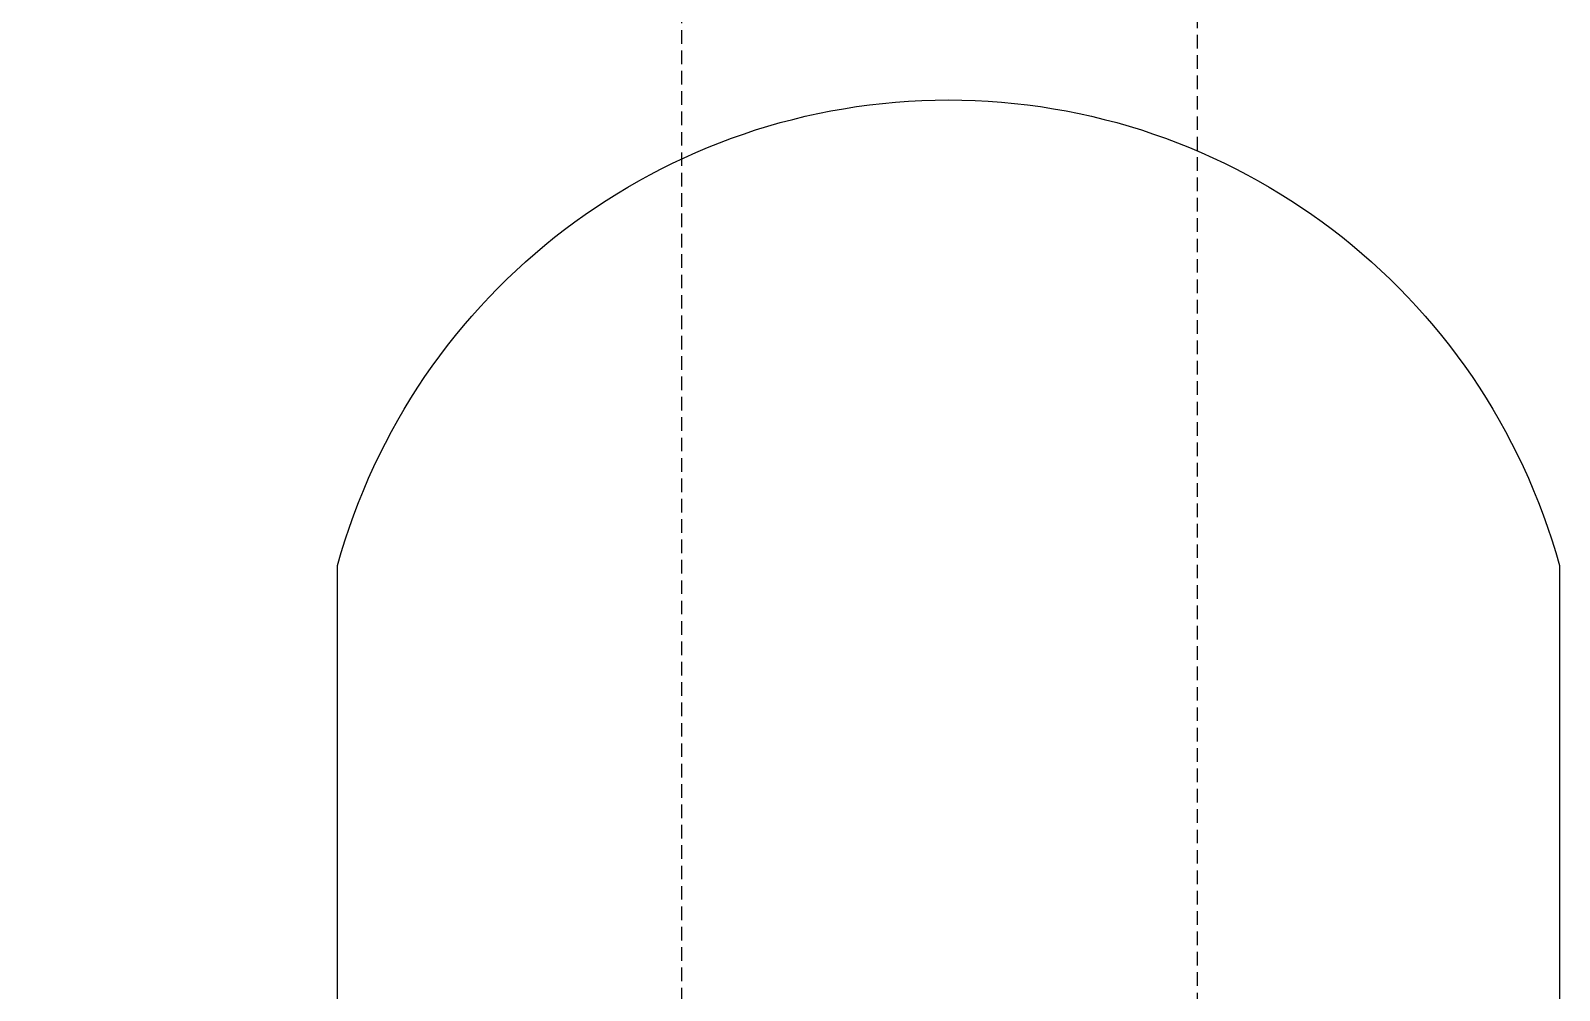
# Model space of a CAD drawing. Header units: millimetres. Extents: x -71832 to -66467, y 2511 to 5495.
# Drawn here: x -68863.5 to -68807.2, y 4180.4 to 4215.8 of the extents above; entities that cross this region are included whole.
import ezdxf

# ---------------------------------------------------------------- set-up
doc = ezdxf.new("R2010")
doc.units = ezdxf.units.MM
for name, pattern in [('( Hidden )', [0.375, 0.25, -0.125]), ('DASHDOT', [1, 0.5, -0.25, 0, -0.25]), ('DASHDOT2', [0.5, 0.25, -0.125, 0, -0.125])]:
    doc.linetypes.add(name, pattern=pattern)
doc.layers.add('Aks-profil aksesuar vs.', color=87, linetype='DASHDOT')
doc.layers.add('DOĞRAMA GÖRÜNÜŞ', color=165, linetype='Continuous', lineweight=0)

# ---------------------------------------------------------------- blocks, each defined once
blk = doc.blocks.new('hbshb kol')
at = {"layer": 'Aks-profil aksesuar vs.', "color": 251, "linetype": '( Hidden )', "ltscale": 2}
for points in [[(-9.17, -41.605), (-9.17, 72.32)], [(9.83, 72.32), (9.83, -41.605)]]:
    blk.add_lwpolyline(points, dxfattribs=at)
at = {"layer": 'Aks-profil aksesuar vs.', "color": 0, "linetype": 'Continuous'}
blk.add_lwpolyline([(22.5, -122.5), (22.5, -17.128, 0.76124), (-22.5, -17.128), (-22.5, -122.5)], format="xyb", dxfattribs=at)
at = {"layer": 'Aks-profil aksesuar vs.', "color": 251, "linetype": 'DASHDOT2', "ltscale": 4}
blk.add_arc((-0.57, -68.98), 181.855, 270.26925, 90.39464, dxfattribs=at)

msp = doc.modelspace()

# ---------------------------------------------------------------- block references
at = {"layer": 'DOĞRAMA GÖRÜNÜŞ', "xscale": -1}
msp.add_blockref('hbshb kol', (-68829.734, 4213.212), dxfattribs=at)

doc.saveas('drawing.dxf')
